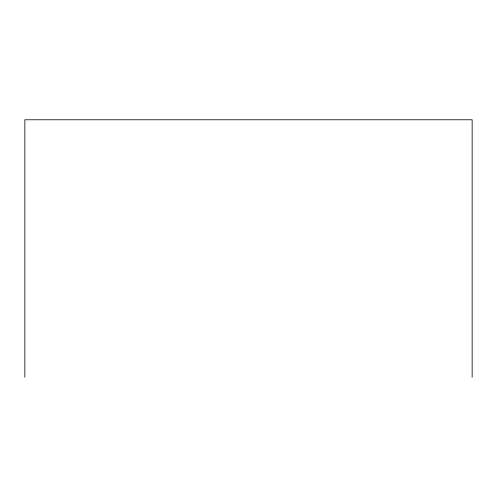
<?xml version="1.0" encoding="UTF-8"?>
<svg xmlns="http://www.w3.org/2000/svg" width="497" height="497" viewBox="0 0 497 497"><rect width="100%" height="100%" fill="white"/><g stroke="black" fill="none" stroke-linecap="round" stroke-linejoin="round"><path stroke-width="0.75" d="M472.15 377.229L472.15 119.771L24.85 119.771L24.85 377.229"/></g></svg>
